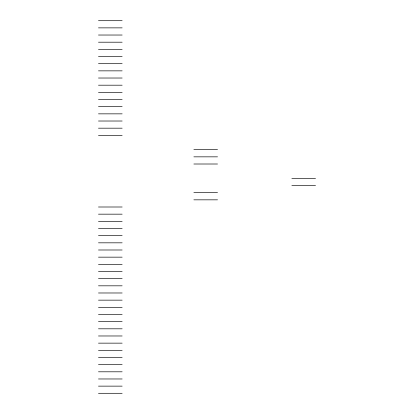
<?xml version="1.0" encoding="UTF-8"?>
<svg xmlns="http://www.w3.org/2000/svg" width="414" height="414" viewBox="0 0 414 414"><rect width="100%" height="100%" fill="white"/><g stroke="black" fill="none" stroke-linecap="round" stroke-linejoin="round"><path stroke-width="0.62" d="M98.48 20.7L122.14 20.7M98.48 27.867L122.14 27.867M98.48 35.03L122.14 35.03M98.48 42.197L122.14 42.197M98.48 49.359L122.14 49.359M98.48 56.527L122.14 56.527M98.48 63.694L122.14 63.694M98.48 70.856L122.14 70.856M98.48 78.023L122.14 78.023M98.48 85.191L122.14 85.191M98.48 92.353L122.14 92.353M98.48 99.52L122.14 99.52M98.48 106.683L122.14 106.683M98.48 113.85L122.14 113.85M98.48 121.017L122.14 121.017M98.48 128.18L122.14 128.18M98.48 135.347L122.14 135.347M193.866 149.677L217.526 149.677M193.866 156.844L217.526 156.844M193.866 164.006L217.526 164.006M291.86 178.341L315.52 178.341M291.86 185.503L315.52 185.503M193.866 192.67L217.526 192.67M193.866 199.833L217.526 199.833M98.48 207L122.14 207M98.48 214.167L122.14 214.167M98.48 221.33L122.14 221.33M98.48 228.497L122.14 228.497M98.48 235.659L122.14 235.659M98.48 242.827L122.14 242.827M98.48 249.994L122.14 249.994M98.48 257.156L122.14 257.156M98.48 264.323L122.14 264.323M98.48 271.491L122.14 271.491M98.48 278.653L122.14 278.653M98.48 285.82L122.14 285.82M98.48 292.983L122.14 292.983M98.48 300.15L122.14 300.15M98.48 307.317L122.14 307.317M98.48 314.48L122.14 314.48M98.48 321.647L122.14 321.647M98.48 328.809L122.14 328.809M98.48 335.977L122.14 335.977M98.48 343.144L122.14 343.144M98.48 350.306L122.14 350.306M98.48 357.473L122.14 357.473M98.48 364.641L122.14 364.641M98.48 371.803L122.14 371.803M98.48 378.97L122.14 378.97M98.48 386.133L122.14 386.133M98.48 393.3L122.14 393.3"/></g></svg>
